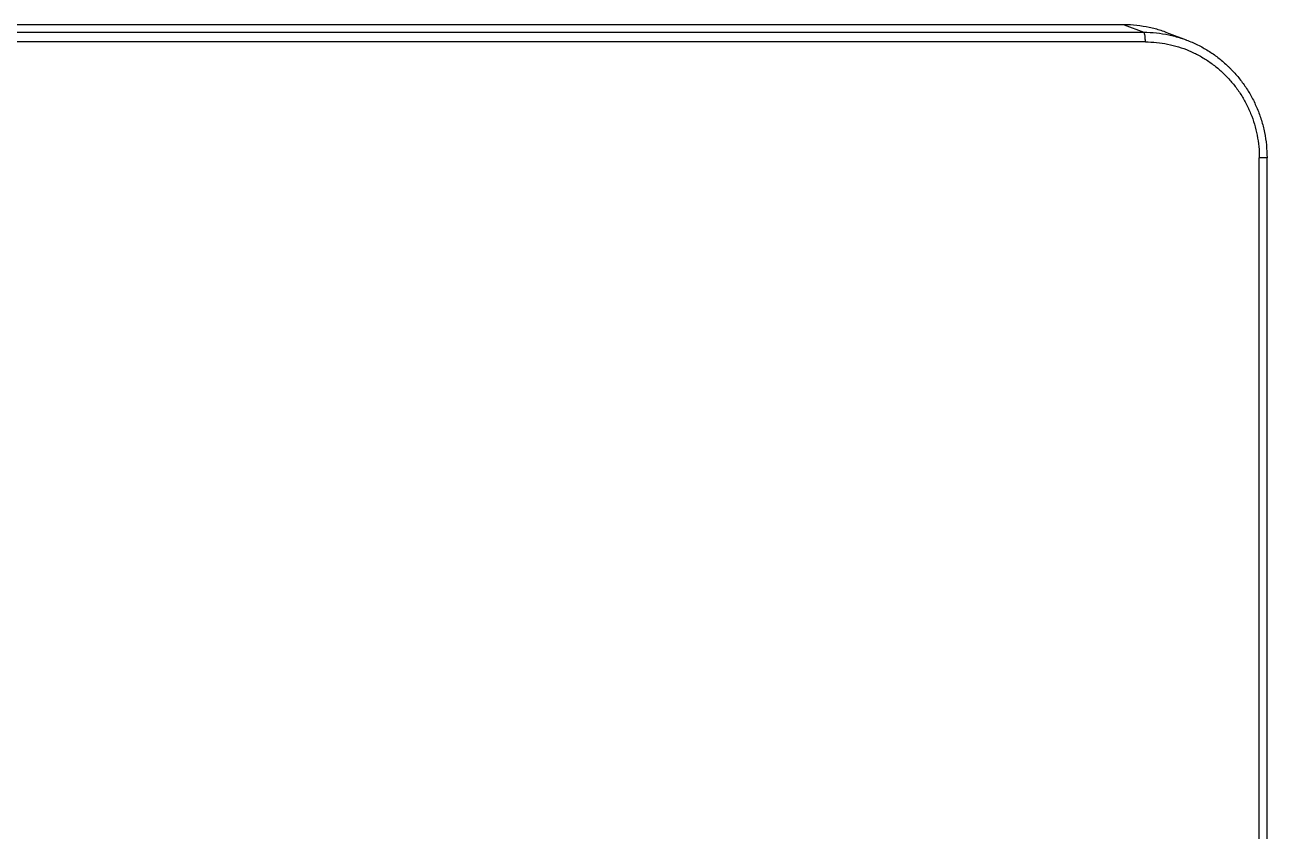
# Model space of a CAD drawing. Header units: millimetres. Extents: x -33000 to 294000, y 0 to 42408.
# Drawn here: x 94419.9 to 94548.2, y 17720.7 to 17803.9 of the extents above; entities that cross this region are included whole.
import ezdxf

# ---------------------------------------------------------------- set-up
doc = ezdxf.new("R2010")
doc.units = ezdxf.units.MM
doc.header["$LTSCALE"] = 50
doc.layers.add('arch', color=8, linetype='Continuous')

msp = doc.modelspace()

# ---------------------------------------------------------------- linework, layer by layer
at = {"layer": 'arch'}
for p, q in [((94533.4, 17803.93), (94352.13, 17803.93)), ((94533.4, 17803.93), (94535.42, 17803.17)), ((94355.65, 17803.17), (94535.42, 17803.17)), ((94539.84, 17802.36), (94537.82, 17803.12)), ((94535.6, 17802.17), (94355.83, 17802.17)), ((94547.36, 17673.45), (94547.36, 17790.18)), ((94548.17, 17673.46), (94548.17, 17790.19))]:
    msp.add_line(p, q, dxfattribs=at)
for points, knots in [([(94537.82, 17803.12), (94537.62, 17803.2), (94537.42, 17803.27), (94536.82, 17803.46), (94536.41, 17803.57), (94535.57, 17803.75), (94535.14, 17803.81), (94534.27, 17803.91), (94533.84, 17803.93), (94533.4, 17803.93)], [0, 0, 0, 0, 0.141999, 0.141999, 0.427999, 0.427999, 0.714, 0.714, 1, 1, 1, 1]), ([(94535.42, 17803.17), (94535.86, 17803.17), (94536.3, 17803.14), (94537.16, 17803.05), (94537.59, 17802.99), (94538.43, 17802.81), (94538.84, 17802.7), (94539.65, 17802.44), (94540.04, 17802.29), (94540.81, 17801.96), (94541.19, 17801.77), (94541.91, 17801.37), (94542.26, 17801.15), (94542.93, 17800.69), (94543.25, 17800.44), (94543.71, 17800.05), (94543.86, 17799.92), (94544.08, 17799.71), (94544.19, 17799.61), (94544.3, 17799.5), (94544.37, 17799.43), (94544.4, 17799.4), (94544.72, 17799.08), (94544.98, 17798.78), (94545.49, 17798.15), (94545.74, 17797.82), (94546.19, 17797.14), (94546.41, 17796.79), (94546.8, 17796.05), (94546.98, 17795.67), (94547.31, 17794.89), (94547.45, 17794.49), (94547.71, 17793.67), (94547.81, 17793.25), (94547.99, 17792.39), (94548.05, 17791.96), (94548.14, 17791.08), (94548.16, 17790.63), (94548.16, 17790.19)], [0, 0, 0, 0, 0.0625, 0.0625, 0.125, 0.125, 0.1875, 0.1875, 0.25, 0.25, 0.3125, 0.3125, 0.375, 0.375, 0.4375, 0.4375, 0.46875, 0.46875, 0.484375, 0.492188, 0.492188, 0.5, 0.5, 0.5625, 0.5625, 0.625, 0.625, 0.6875, 0.6875, 0.75, 0.75, 0.8125, 0.8125, 0.875, 0.875, 0.9375, 0.9375, 1, 1, 1, 1]), ([(94535.6, 17802.17), (94535.6, 17802.23), (94535.6, 17802.3), (94535.59, 17802.42), (94535.59, 17802.48), (94535.58, 17802.6), (94535.58, 17802.65), (94535.56, 17802.76), (94535.56, 17802.81), (94535.54, 17802.9), (94535.53, 17802.94), (94535.51, 17803.02), (94535.5, 17803.05), (94535.48, 17803.1), (94535.47, 17803.12), (94535.44, 17803.15), (94535.43, 17803.16), (94535.42, 17803.17)], [0, 0, 0, 0, 0.125, 0.125, 0.25, 0.25, 0.375, 0.375, 0.5, 0.5, 0.625, 0.625, 0.75, 0.75, 0.875, 0.875, 1, 1, 1, 1]), ([(94535.6, 17802.17), (94535.98, 17802.17), (94536.37, 17802.15), (94537.14, 17802.07), (94537.52, 17802.02), (94538.27, 17801.86), (94538.65, 17801.77), (94539.38, 17801.54), (94539.75, 17801.41), (94540.46, 17801.11), (94540.81, 17800.94), (94541.49, 17800.57), (94541.82, 17800.37), (94542.46, 17799.93), (94542.77, 17799.7), (94543.36, 17799.2), (94543.65, 17798.94), (94544.19, 17798.38), (94544.45, 17798.09), (94544.94, 17797.49), (94545.17, 17797.17), (94545.6, 17796.52), (94545.8, 17796.18), (94546.16, 17795.49), (94546.32, 17795.13), (94546.62, 17794.41), (94546.75, 17794.04), (94546.97, 17793.29), (94547.06, 17792.91), (94547.21, 17792.14), (94547.27, 17791.75), (94547.35, 17790.97), (94547.36, 17790.58), (94547.36, 17790.18)], [0, 0, 0, 0, 0.0625, 0.0625, 0.125, 0.125, 0.1875, 0.1875, 0.25, 0.25, 0.3125, 0.3125, 0.375, 0.375, 0.4375, 0.4375, 0.5, 0.5, 0.5625, 0.5625, 0.625, 0.625, 0.6875, 0.6875, 0.75, 0.75, 0.8125, 0.8125, 0.875, 0.875, 0.9375, 0.9375, 1, 1, 1, 1]), ([(94548.16, 17790.19), (94548.17, 17790.19), (94548.18, 17790.19), (94548.17, 17790.19), (94548.16, 17790.19), (94548.13, 17790.19), (94548.11, 17790.19), (94548.06, 17790.19), (94548.02, 17790.19), (94547.95, 17790.19), (94547.91, 17790.19), (94547.82, 17790.19), (94547.77, 17790.19), (94547.66, 17790.19), (94547.6, 17790.19), (94547.49, 17790.19), (94547.43, 17790.19), (94547.36, 17790.19)], [0, 0, 0, 0, 0.125, 0.125, 0.25, 0.25, 0.375, 0.375, 0.5, 0.5, 0.625, 0.625, 0.75, 0.75, 0.875, 0.875, 1, 1, 1, 1])]:
    msp.add_open_spline(points, degree=3, knots=knots, dxfattribs=at)

doc.saveas('drawing.dxf')
